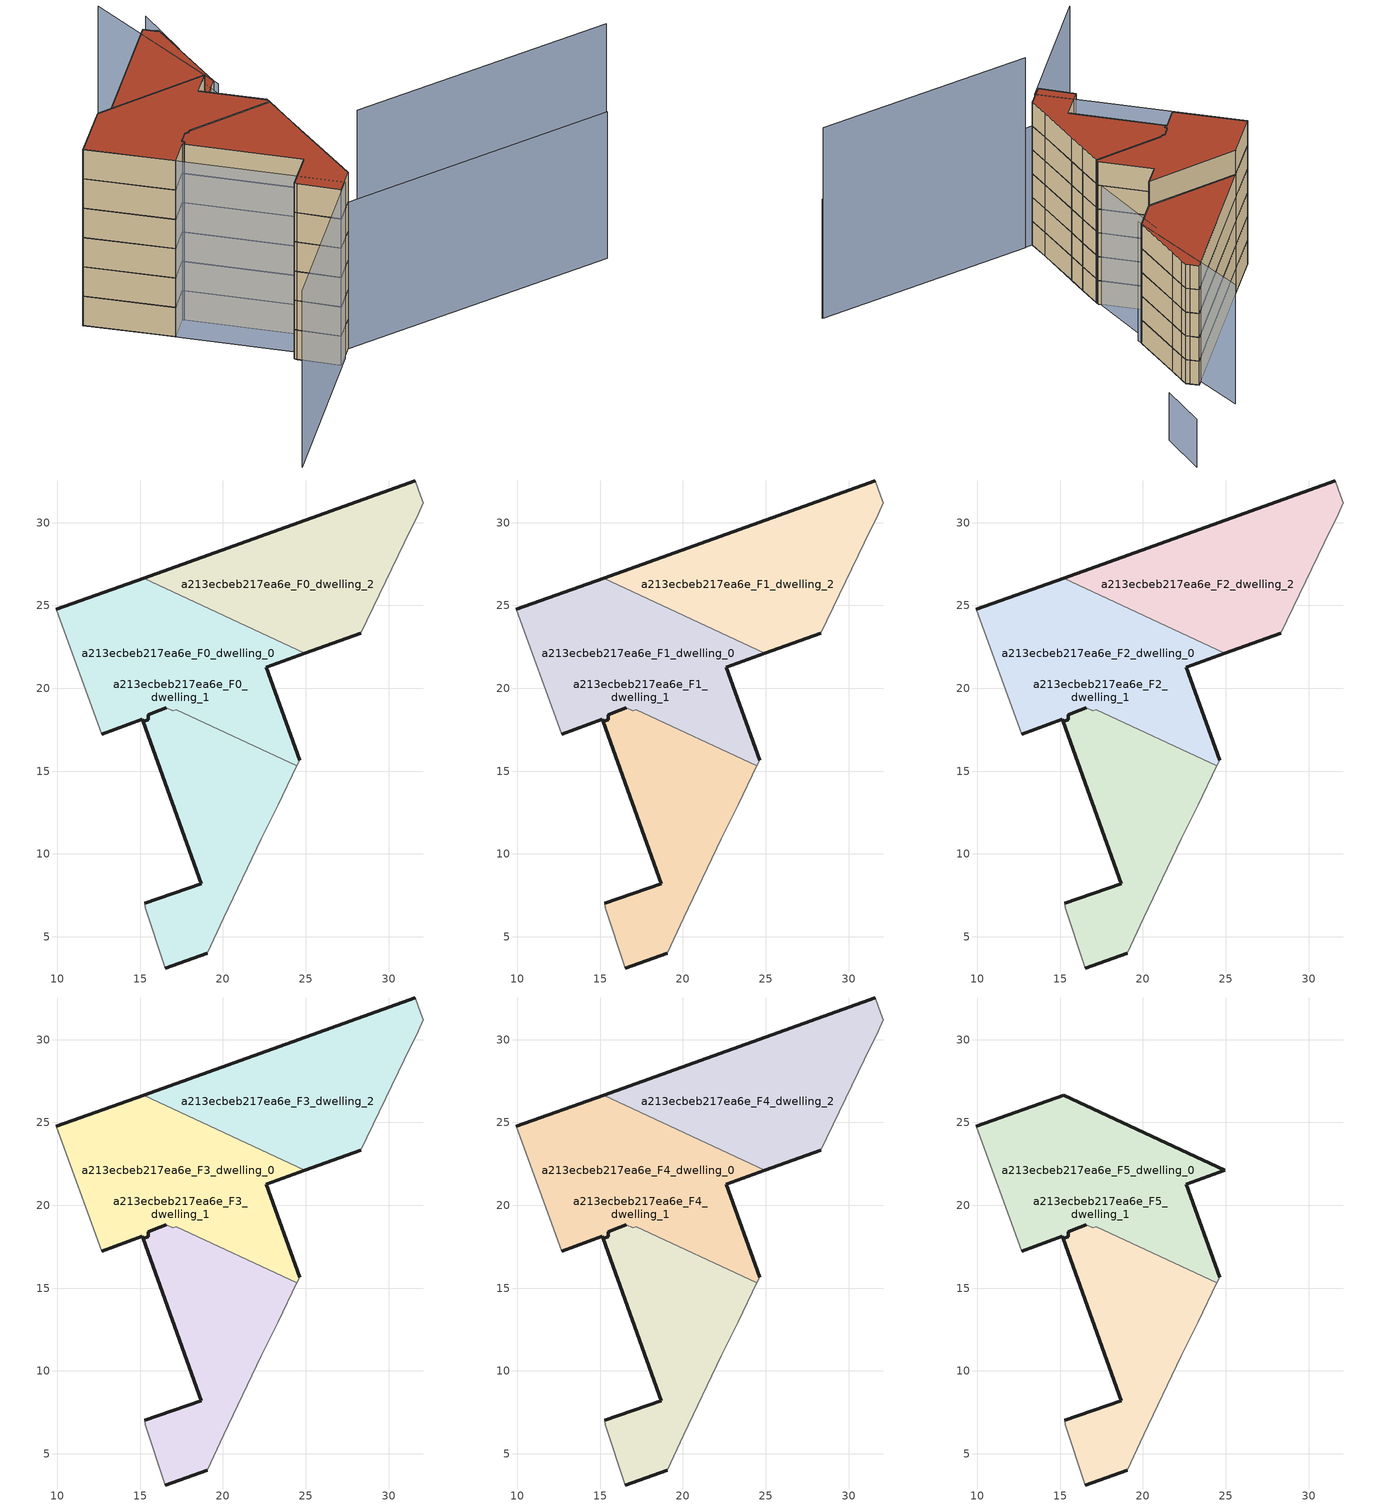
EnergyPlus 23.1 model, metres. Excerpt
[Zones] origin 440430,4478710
a213ecbeb217ea6e_F0_dwelling_0
 floor ground (EU_floor_Construction): 20.06,6.16 22.32,10.91 23.35,12.96 24.46,15.31 17.17,18.71 16.98,18.64 16.59,18.82 16.2,18.67 15.58,18.44 15.51,18.41 15.5,18.1 15.32,18.03 15.18,17.98 18.7,8.21 15.27,7.01 15.31,6.75 16.53,3.12 19.05,4 z0; 24.62,15.65 22.61,21.27 24.94,22.11 15.21,26.65 9.93,24.76 12.7,17.23 15.13,18.12 15.18,17.98 15.32,18.03 15.4,18.06 15.5,18.1 15.5,18.41 15.58,18.44 16.2,18.68 16.59,18.82 16.98,18.64 17.17,18.71 24.46,15.31 z0
 wall outside (EU_wall_Construction): 19.05,4 16.53,3.12 / 15.27,7.01 18.7,8.21 15.18,17.98 15.32,18.03 15.5,18.1 15.51,18.41 16.2,18.68 16.59,18.82 z0:3
 wall adiabatic (EU_wall_Construction): 24.46,15.31 23.35,12.96 22.32,10.91 20.06,6.16 19.05,4 / 16.53,3.12 15.31,6.75 15.27,7.01 z0:3
 wall to a213ecbeb217ea6e_F0_dwelling_1 (EU_wall_Construction): 16.59,18.82 16.98,18.64 17.17,18.71 24.46,15.31 z0:3
a213ecbeb217ea6e_F0_dwelling_1
 floor ground (EU_floor_Construction): 20.06,6.16 22.32,10.91 23.35,12.96 24.46,15.31 17.17,18.71 16.98,18.64 16.59,18.82 16.2,18.67 15.58,18.44 15.51,18.41 15.5,18.1 15.32,18.03 15.18,17.98 18.7,8.21 15.27,7.01 15.31,6.75 16.53,3.12 19.05,4 z0; 24.62,15.65 22.61,21.27 24.94,22.11 15.21,26.65 9.93,24.76 12.7,17.23 15.13,18.12 15.18,17.98 15.32,18.03 15.4,18.06 15.5,18.1 15.5,18.41 15.58,18.44 16.2,18.68 16.59,18.82 16.98,18.64 17.17,18.71 24.46,15.31 z0
 wall outside (EU_wall_Construction): 9.93,24.76 15.21,26.65 / 24.94,22.11 22.61,21.27 24.62,15.65 / 16.59,18.82 16.2,18.67 15.5,18.41 15.5,18.1 15.32,18.03 15.18,17.98 15.13,18.12 12.7,17.23 z0:3
 wall adiabatic (EU_wall_Construction): 12.7,17.23 9.93,24.76 / 24.62,15.65 24.46,15.31 z0:3
 wall to a213ecbeb217ea6e_F0_dwelling_2 (EU_wall_Construction): 15.21,26.65 24.94,22.11 z0:3
a213ecbeb217ea6e_F0_dwelling_2
 floor ground (EU_floor_Construction): 28.31,23.32 30.94,28.79 31.78,30.5 32.11,31.19 31.94,31.59 31.6,32.51 15.21,26.65 24.94,22.11 z0
 wall outside (EU_wall_Construction): 28.31,23.32 24.94,22.11 / 15.21,26.65 31.6,32.51 z0:3
 wall adiabatic (EU_wall_Construction): 31.6,32.51 31.94,31.59 32.11,31.19 31.78,30.5 30.94,28.79 28.31,23.32 z0:3
a213ecbeb217ea6e_F1_dwelling_0
 floor outside (EU_floor_Construction): 20.06,6.16 22.32,10.91 23.35,12.96 24.46,15.31 17.17,18.71 16.98,18.64 16.59,18.82 16.2,18.67 15.58,18.44 15.51,18.41 15.5,18.1 15.32,18.03 15.18,17.98 18.7,8.21 15.27,7.01 15.31,6.75 16.53,3.12 19.05,4 z3; 24.62,15.65 22.61,21.27 24.94,22.11 15.21,26.65 9.93,24.76 12.7,17.23 15.13,18.12 15.18,17.98 15.32,18.03 15.4,18.06 15.5,18.1 15.5,18.41 15.58,18.44 16.2,18.68 16.59,18.82 16.98,18.64 17.17,18.71 24.46,15.31 z3
 wall outside (EU_wall_Construction): 19.05,4 16.53,3.12 / 15.27,7.01 18.7,8.21 15.18,17.98 15.32,18.03 15.5,18.1 15.51,18.41 16.2,18.68 16.59,18.82 z3:6
 wall adiabatic (EU_wall_Construction): 24.46,15.31 23.35,12.96 22.32,10.91 20.06,6.16 19.05,4 / 16.53,3.12 15.31,6.75 15.27,7.01 z3:6
 wall to a213ecbeb217ea6e_F1_dwelling_1 (EU_wall_Construction): 16.59,18.82 16.98,18.64 17.17,18.71 24.46,15.31 z3:6
a213ecbeb217ea6e_F1_dwelling_1
 floor to a213ecbeb217ea6e_F0_dwelling_1 (EU_floor_Construction): 20.06,6.16 22.32,10.91 23.35,12.96 24.46,15.31 17.17,18.71 16.98,18.64 16.59,18.82 16.2,18.67 15.51,18.41 15.5,18.1 15.4,18.06 15.32,18.03 15.18,17.98 18.7,8.21 15.27,7.01 15.31,6.75 16.53,3.12 19.05,4 z3; 24.62,15.65 22.61,21.27 24.94,22.11 15.21,26.65 9.93,24.76 12.7,17.23 15.13,18.12 15.18,17.98 15.32,18.03 15.4,18.06 15.5,18.1 15.5,18.41 15.58,18.44 16.2,18.68 16.59,18.82 16.98,18.64 17.17,18.71 24.46,15.31 z3
 wall outside (EU_wall_Construction): 9.93,24.76 15.21,26.65 / 24.94,22.11 22.61,21.27 24.62,15.65 / 16.59,18.82 16.2,18.67 15.5,18.41 15.5,18.1 15.32,18.03 15.18,17.98 15.13,18.12 12.7,17.23 z3:6
 wall adiabatic (EU_wall_Construction): 12.7,17.23 9.93,24.76 / 24.62,15.65 24.46,15.31 z3:6
 wall to a213ecbeb217ea6e_F1_dwelling_2 (EU_wall_Construction): 15.21,26.65 24.94,22.11 z3:6
a213ecbeb217ea6e_F1_dwelling_2
 floor to a213ecbeb217ea6e_F0_dwelling_2 (EU_floor_Construction): 28.31,23.32 30.94,28.79 31.78,30.5 32.11,31.19 31.94,31.59 31.6,32.51 15.21,26.65 24.94,22.11 z3
 wall outside (EU_wall_Construction): 28.31,23.32 24.94,22.11 / 15.21,26.65 31.6,32.51 z3:6
 wall adiabatic (EU_wall_Construction): 31.6,32.51 31.94,31.59 32.11,31.19 31.78,30.5 30.94,28.79 28.31,23.32 z3:6
a213ecbeb217ea6e_F2_dwelling_0
 floor outside (EU_floor_Construction): 20.06,6.16 22.32,10.91 23.35,12.96 24.46,15.31 17.17,18.71 16.98,18.64 16.59,18.82 16.2,18.67 15.58,18.44 15.51,18.41 15.5,18.1 15.32,18.03 15.18,17.98 18.7,8.21 15.27,7.01 15.31,6.75 16.53,3.12 19.05,4 z6; 24.62,15.65 22.61,21.27 24.94,22.11 15.21,26.65 9.93,24.76 12.7,17.23 15.13,18.12 15.18,17.98 15.32,18.03 15.4,18.06 15.5,18.1 15.5,18.41 15.58,18.44 16.2,18.68 16.59,18.82 16.98,18.64 17.17,18.71 24.46,15.31 z6
 wall outside (EU_wall_Construction): 19.05,4 16.53,3.12 / 15.27,7.01 18.7,8.21 15.18,17.98 15.32,18.03 15.5,18.1 15.51,18.41 16.2,18.68 16.59,18.82 z6:9
 wall adiabatic (EU_wall_Construction): 24.46,15.31 23.35,12.96 22.32,10.91 20.06,6.16 19.05,4 / 16.53,3.12 15.31,6.75 15.27,7.01 z6:9
 wall to a213ecbeb217ea6e_F2_dwelling_1 (EU_wall_Construction): 16.59,18.82 16.98,18.64 17.17,18.71 24.46,15.31 z6:9
a213ecbeb217ea6e_F2_dwelling_1
 floor to a213ecbeb217ea6e_F1_dwelling_1 (EU_floor_Construction): 20.06,6.16 22.32,10.91 23.35,12.96 24.46,15.31 17.17,18.71 16.98,18.64 16.59,18.82 16.2,18.67 15.51,18.41 15.5,18.1 15.4,18.06 15.32,18.03 15.18,17.98 18.7,8.21 15.27,7.01 15.31,6.75 16.53,3.12 19.05,4 z6; 24.62,15.65 22.61,21.27 24.94,22.11 15.21,26.65 9.93,24.76 12.7,17.23 15.13,18.12 15.18,17.98 15.32,18.03 15.4,18.06 15.5,18.1 15.5,18.41 15.58,18.44 16.2,18.68 16.59,18.82 16.98,18.64 17.17,18.71 24.46,15.31 z6
 wall outside (EU_wall_Construction): 9.93,24.76 15.21,26.65 / 24.94,22.11 22.61,21.27 24.62,15.65 / 16.59,18.82 16.2,18.67 15.5,18.41 15.5,18.1 15.32,18.03 15.18,17.98 15.13,18.12 12.7,17.23 z6:9
 wall adiabatic (EU_wall_Construction): 12.7,17.23 9.93,24.76 / 24.62,15.65 24.46,15.31 z6:9
 wall to a213ecbeb217ea6e_F2_dwelling_2 (EU_wall_Construction): 15.21,26.65 24.94,22.11 z6:9
a213ecbeb217ea6e_F2_dwelling_2
 floor to a213ecbeb217ea6e_F1_dwelling_2 (EU_floor_Construction): 28.31,23.32 30.94,28.79 31.78,30.5 32.11,31.19 31.94,31.59 31.6,32.51 15.21,26.65 24.94,22.11 z6
 wall outside (EU_wall_Construction): 28.31,23.32 24.94,22.11 / 15.21,26.65 31.6,32.51 z6:9
 wall adiabatic (EU_wall_Construction): 31.6,32.51 31.94,31.59 32.11,31.19 31.78,30.5 30.94,28.79 28.31,23.32 z6:9
a213ecbeb217ea6e_F3_dwelling_0
 floor outside (EU_floor_Construction): 20.06,6.16 22.32,10.91 23.35,12.96 24.46,15.31 17.17,18.71 16.98,18.64 16.59,18.82 16.2,18.67 15.58,18.44 15.51,18.41 15.5,18.1 15.32,18.03 15.18,17.98 18.7,8.21 15.27,7.01 15.31,6.75 16.53,3.12 19.05,4 z9; 24.62,15.65 22.61,21.27 24.94,22.11 15.21,26.65 9.93,24.76 12.7,17.23 15.13,18.12 15.18,17.98 15.32,18.03 15.4,18.06 15.5,18.1 15.5,18.41 15.58,18.44 16.2,18.68 16.59,18.82 16.98,18.64 17.17,18.71 24.46,15.31 z9
 wall outside (EU_wall_Construction): 19.05,4 16.53,3.12 / 15.27,7.01 18.7,8.21 15.18,17.98 15.32,18.03 15.5,18.1 15.51,18.41 16.2,18.68 16.59,18.82 z9:12
 wall adiabatic (EU_wall_Construction): 24.46,15.31 23.35,12.96 22.32,10.91 20.06,6.16 19.05,4 / 16.53,3.12 15.31,6.75 15.27,7.01 z9:12
 wall to a213ecbeb217ea6e_F3_dwelling_1 (EU_wall_Construction): 16.59,18.82 16.98,18.64 17.17,18.71 24.46,15.31 z9:12
a213ecbeb217ea6e_F3_dwelling_1
 floor to a213ecbeb217ea6e_F2_dwelling_1 (EU_floor_Construction): 20.06,6.16 22.32,10.91 23.35,12.96 24.46,15.31 17.17,18.71 16.98,18.64 16.59,18.82 16.2,18.67 15.51,18.41 15.5,18.1 15.4,18.06 15.32,18.03 15.18,17.98 18.7,8.21 15.27,7.01 15.31,6.75 16.53,3.12 19.05,4 z9; 24.62,15.65 22.61,21.27 24.94,22.11 15.21,26.65 9.93,24.76 12.7,17.23 15.13,18.12 15.18,17.98 15.32,18.03 15.4,18.06 15.5,18.1 15.5,18.41 15.58,18.44 16.2,18.68 16.59,18.82 16.98,18.64 17.17,18.71 24.46,15.31 z9
 wall outside (EU_wall_Construction): 9.93,24.76 15.21,26.65 / 24.94,22.11 22.61,21.27 24.62,15.65 / 16.59,18.82 16.2,18.67 15.5,18.41 15.5,18.1 15.32,18.03 15.18,17.98 15.13,18.12 12.7,17.23 z9:12
 wall adiabatic (EU_wall_Construction): 12.7,17.23 9.93,24.76 / 24.62,15.65 24.46,15.31 z9:12
 wall to a213ecbeb217ea6e_F3_dwelling_2 (EU_wall_Construction): 15.21,26.65 24.94,22.11 z9:12
a213ecbeb217ea6e_F3_dwelling_2
 floor to a213ecbeb217ea6e_F2_dwelling_2 (EU_floor_Construction): 28.31,23.32 30.94,28.79 31.78,30.5 32.11,31.19 31.94,31.59 31.6,32.51 15.21,26.65 24.94,22.11 z9
 wall outside (EU_wall_Construction): 28.31,23.32 24.94,22.11 / 15.21,26.65 31.6,32.51 z9:12
 wall adiabatic (EU_wall_Construction): 31.6,32.51 31.94,31.59 32.11,31.19 31.78,30.5 30.94,28.79 28.31,23.32 z9:12
a213ecbeb217ea6e_F4_dwelling_0
 floor outside (EU_floor_Construction): 20.06,6.16 22.32,10.91 23.35,12.96 24.46,15.31 17.17,18.71 16.98,18.64 16.59,18.82 16.2,18.67 15.58,18.44 15.51,18.41 15.5,18.1 15.32,18.03 15.18,17.98 18.7,8.21 15.27,7.01 15.31,6.75 16.53,3.12 19.05,4 z12; 24.62,15.65 22.61,21.27 24.94,22.11 15.21,26.65 9.93,24.76 12.7,17.23 15.13,18.12 15.18,17.98 15.32,18.03 15.4,18.06 15.5,18.1 15.5,18.41 15.58,18.44 16.2,18.68 16.59,18.82 16.98,18.64 17.17,18.71 24.46,15.31 z12
 wall outside (EU_wall_Construction): 19.05,4 16.53,3.12 / 15.27,7.01 18.7,8.21 15.18,17.98 15.32,18.03 15.5,18.1 15.51,18.41 16.2,18.68 16.59,18.82 z12:15
 wall adiabatic (EU_wall_Construction): 24.46,15.31 23.35,12.96 22.32,10.91 20.06,6.16 19.05,4 / 16.53,3.12 15.31,6.75 15.27,7.01 z12:15
 wall to a213ecbeb217ea6e_F4_dwelling_1 (EU_wall_Construction): 16.59,18.82 16.98,18.64 17.17,18.71 24.46,15.31 z12:15
a213ecbeb217ea6e_F4_dwelling_1
 floor to a213ecbeb217ea6e_F3_dwelling_1 (EU_floor_Construction): 20.06,6.16 22.32,10.91 23.35,12.96 24.46,15.31 17.17,18.71 16.98,18.64 16.59,18.82 16.2,18.67 15.51,18.41 15.5,18.1 15.4,18.06 15.32,18.03 15.18,17.98 18.7,8.21 15.27,7.01 15.31,6.75 16.53,3.12 19.05,4 z12; 24.62,15.65 22.61,21.27 24.94,22.11 15.21,26.65 9.93,24.76 12.7,17.23 15.13,18.12 15.18,17.98 15.32,18.03 15.4,18.06 15.5,18.1 15.5,18.41 15.58,18.44 16.2,18.68 16.59,18.82 16.98,18.64 17.17,18.71 24.46,15.31 z12
 wall outside (EU_wall_Construction): 9.93,24.76 15.21,26.65 / 24.94,22.11 22.61,21.27 24.62,15.65 / 16.59,18.82 16.2,18.67 15.5,18.41 15.5,18.1 15.32,18.03 15.18,17.98 15.13,18.12 12.7,17.23 z12:15
 wall adiabatic (EU_wall_Construction): 12.7,17.23 9.93,24.76 / 24.62,15.65 24.46,15.31 z12:15
 wall to a213ecbeb217ea6e_F4_dwelling_2 (EU_wall_Construction): 15.21,26.65 24.94,22.11 z12:15
a213ecbeb217ea6e_F4_dwelling_2
 floor to a213ecbeb217ea6e_F3_dwelling_2 (EU_floor_Construction): 28.31,23.32 30.94,28.79 31.78,30.5 32.11,31.19 31.94,31.59 31.6,32.51 15.21,26.65 24.94,22.11 z12
 wall outside (EU_wall_Construction): 28.31,23.32 24.94,22.11 / 15.21,26.65 31.6,32.51 z12:15
 wall adiabatic (EU_wall_Construction): 31.6,32.51 31.94,31.59 32.11,31.19 31.78,30.5 30.94,28.79 28.31,23.32 z12:15
 roof outside (EU_roof_Construction): 31.6,32.51 31.94,31.59 32.11,31.19 31.78,30.5 30.94,28.79 28.31,23.32 24.94,22.11 15.21,26.65 z15
a213ecbeb217ea6e_F5_dwelling_0
 floor outside (EU_floor_Construction): 20.06,6.16 22.32,10.91 23.35,12.96 24.46,15.31 17.17,18.71 16.98,18.64 16.59,18.82 16.2,18.67 15.58,18.44 15.51,18.41 15.5,18.1 15.32,18.03 15.18,17.98 18.7,8.21 15.27,7.01 15.31,6.75 16.53,3.12 19.05,4 z15; 24.62,15.65 22.61,21.27 24.94,22.11 15.21,26.65 9.93,24.76 12.7,17.23 15.13,18.12 15.18,17.98 15.32,18.03 15.4,18.06 15.5,18.1 15.5,18.41 15.58,18.44 16.2,18.68 16.59,18.82 16.98,18.64 17.17,18.71 24.46,15.31 z15
 wall outside (EU_wall_Construction): 19.05,4 16.53,3.12 / 15.27,7.01 18.7,8.21 15.18,17.98 15.32,18.03 15.5,18.1 15.51,18.41 16.2,18.68 16.59,18.82 z15:18
 wall adiabatic (EU_wall_Construction): 24.46,15.31 23.35,12.96 22.32,10.91 20.06,6.16 19.05,4 / 16.53,3.12 15.31,6.75 15.27,7.01 z15:18
 wall to a213ecbeb217ea6e_F5_dwelling_1 (EU_wall_Construction): 16.59,18.82 16.98,18.64 17.17,18.71 24.46,15.31 z15:18
 roof outside (EU_roof_Construction): 24.94,22.11 22.61,21.27 24.62,15.65 24.46,15.31 17.17,18.71 16.98,18.64 16.59,18.82 16.2,18.68 15.58,18.44 15.5,18.41 15.5,18.1 15.4,18.06 15.32,18.03 15.18,17.98 15.13,18.12 12.7,17.23 9.93,24.76 15.21,26.65 z18; 24.46,15.31 23.35,12.96 22.32,10.91 20.06,6.16 19.05,4 16.53,3.12 15.31,6.75 15.27,7.01 18.7,8.21 15.18,17.98 15.32,18.03 15.4,18.06 15.5,18.1 15.51,18.41 16.2,18.67 16.59,18.82 16.98,18.64 17.17,18.71 z18
a213ecbeb217ea6e_F5_dwelling_1
 floor to a213ecbeb217ea6e_F4_dwelling_1 (EU_floor_Construction): 20.06,6.16 22.32,10.91 23.35,12.96 24.46,15.31 17.17,18.71 16.98,18.64 16.59,18.82 16.2,18.67 15.51,18.41 15.5,18.1 15.4,18.06 15.32,18.03 15.18,17.98 18.7,8.21 15.27,7.01 15.31,6.75 16.53,3.12 19.05,4 z15; 24.62,15.65 22.61,21.27 24.94,22.11 15.21,26.65 9.93,24.76 12.7,17.23 15.13,18.12 15.18,17.98 15.32,18.03 15.4,18.06 15.5,18.1 15.5,18.41 15.58,18.44 16.2,18.68 16.59,18.82 16.98,18.64 17.17,18.71 24.46,15.31 z15
 wall outside (EU_wall_Construction): 9.93,24.76 15.21,26.65 24.94,22.11 22.61,21.27 24.62,15.65 / 16.59,18.82 16.2,18.67 15.5,18.41 15.5,18.1 15.32,18.03 15.18,17.98 15.13,18.12 12.7,17.23 z15:18
 wall adiabatic (EU_wall_Construction): 12.7,17.23 9.93,24.76 / 24.62,15.65 24.46,15.31 z15:18
 roof outside (EU_roof_Construction): 24.94,22.11 22.61,21.27 24.62,15.65 24.46,15.31 17.17,18.71 16.98,18.64 16.59,18.82 16.2,18.68 15.58,18.44 15.5,18.41 15.5,18.1 15.4,18.06 15.32,18.03 15.18,17.98 15.13,18.12 12.7,17.23 9.93,24.76 15.21,26.65 z18; 24.46,15.31 23.35,12.96 22.32,10.91 20.06,6.16 19.05,4 16.53,3.12 15.31,6.75 15.27,7.01 18.7,8.21 15.18,17.98 15.32,18.03 15.4,18.06 15.5,18.1 15.51,18.41 16.2,18.67 16.59,18.82 16.98,18.64 17.17,18.71 z18
shading: 19.89,3.66 42.12,-7.17 z0:24; 9.98,24.78 17.68,3.43 / 17.68,3.43 1.96,-2.24 z0:18; 42.17,-7.22 18.98,3.98 / 18.98,3.98 24.21,14.81 / 23.34,12.94 28.02,24.99 / 28.06,22.75 32.51,37.55 z0:15; 41.88,35.38 44.5,40.41 z0:6
[Building]
EU S2 Campaign: North Axis=0; Terrain=City; Solar Distribution=FullExterior
[Site:Location]
Madrid: Latitude=40.5; Longitude=-3.5; Time Zone=1; Elevation=609
[SizingPeriod:WeatherFileDays]
AnnualSizingPeriod: Begin Month=1; Begin Day of Month=1; End Month=12; End Day of Month=31; Day of Week for Start Day=Monday; Use Weather File Daylight Saving Period=No; Use Weather File Rain and Snow Indicators=No
[MATERIAL]
EU_InternalMass_Material: Roughness=MediumRough; Thickness=0.1; Conductivity=1; Density=1800; Specific Heat=900; Thermal Absorptance=0.9; Solar Absorptance=0.7; Visible Absorptance=0.7
[MATERIAL:NOMASS] Roughness=MediumRough; Thermal Absorptance=0.9; Solar Absorptance=0.7; Visible Absorptance=0.7
Name | Thermal Resistance
EU_wall_NoMass | 0.609216
EU_roof_NoMass | 0.513268
EU_floor_NoMass | 0.568163
[CONSTRUCTION]
EU_wall_Construction: EU_wall_NoMass
EU_roof_Construction: EU_roof_NoMass
EU_floor_Construction: EU_floor_NoMass
EU_InternalMass_Construction: EU_InternalMass_Material
[ZONE] Type=1; Multiplier=1; Ceiling Height=autocalculate; Floor Area=autocalculate; Part of Total Floor Area=Yes
Name | Volume
a213ecbeb217ea6e_F0_dwelling_0; a213ecbeb217ea6e_F1_dwelling_0; a213ecbeb217ea6e_F2_dwelling_0; a213ecbeb217ea6e_F3_dwelling_0; a213ecbeb217ea6e_F4_dwelling_0; a213ecbeb217ea6e_F5_dwelling_0; a213ecbeb217ea6e_F0_dwelling_1 | 502.094
a213ecbeb217ea6e_F1_dwelling_1; a213ecbeb217ea6e_F2_dwelling_1; a213ecbeb217ea6e_F3_dwelling_1; a213ecbeb217ea6e_F4_dwelling_1; a213ecbeb217ea6e_F5_dwelling_1 | 502.103
a213ecbeb217ea6e_F0_dwelling_2 | 251.056
a213ecbeb217ea6e_F1_dwelling_2; a213ecbeb217ea6e_F2_dwelling_2; a213ecbeb217ea6e_F3_dwelling_2; a213ecbeb217ea6e_F4_dwelling_2 | 251.055
[INTERNALMASS] Construction=EU_InternalMass_Construction
Name | Zone or ZoneList | Surface Area
a213ecbeb217ea6e_F0_dwelling_0_EU_InternalMass | a213ecbeb217ea6e_F0_dwelling_0 | 73.298
a213ecbeb217ea6e_F0_dwelling_1_EU_InternalMass | a213ecbeb217ea6e_F0_dwelling_1 | 94.0712
a213ecbeb217ea6e_F0_dwelling_2_EU_InternalMass | a213ecbeb217ea6e_F0_dwelling_2 | 83.6851
a213ecbeb217ea6e_F1_dwelling_0_EU_InternalMass | a213ecbeb217ea6e_F1_dwelling_0 | 73.298
a213ecbeb217ea6e_F1_dwelling_1_EU_InternalMass | a213ecbeb217ea6e_F1_dwelling_1 | 94.0712
a213ecbeb217ea6e_F1_dwelling_2_EU_InternalMass | a213ecbeb217ea6e_F1_dwelling_2 | 83.6851
a213ecbeb217ea6e_F2_dwelling_0_EU_InternalMass | a213ecbeb217ea6e_F2_dwelling_0 | 73.298
a213ecbeb217ea6e_F2_dwelling_1_EU_InternalMass | a213ecbeb217ea6e_F2_dwelling_1 | 94.0712
a213ecbeb217ea6e_F2_dwelling_2_EU_InternalMass | a213ecbeb217ea6e_F2_dwelling_2 | 83.6851
a213ecbeb217ea6e_F3_dwelling_0_EU_InternalMass | a213ecbeb217ea6e_F3_dwelling_0 | 73.298
a213ecbeb217ea6e_F3_dwelling_1_EU_InternalMass | a213ecbeb217ea6e_F3_dwelling_1 | 94.0712
a213ecbeb217ea6e_F3_dwelling_2_EU_InternalMass | a213ecbeb217ea6e_F3_dwelling_2 | 83.6851
a213ecbeb217ea6e_F4_dwelling_0_EU_InternalMass | a213ecbeb217ea6e_F4_dwelling_0 | 73.298
a213ecbeb217ea6e_F4_dwelling_1_EU_InternalMass | a213ecbeb217ea6e_F4_dwelling_1 | 94.0712
a213ecbeb217ea6e_F4_dwelling_2_EU_InternalMass | a213ecbeb217ea6e_F4_dwelling_2 | 83.6851
a213ecbeb217ea6e_F5_dwelling_0_EU_InternalMass | a213ecbeb217ea6e_F5_dwelling_0 | 125.53
a213ecbeb217ea6e_F5_dwelling_1_EU_InternalMass | a213ecbeb217ea6e_F5_dwelling_1 | 125.524
[OTHEREQUIPMENT] Fuel Type=Electricity; Design Level Calculation Method=Watts/Area; Power per Zone Floor Area=1; Fraction Latent=0; Fraction Radiant=0; Fraction Lost=0; Carbon Dioxide Generation Rate=0; EndUse Subcategory=EU_Step8_InternalGains
Name | Zone or ZoneList or Space or SpaceList | Schedule
EU_Step8_InternalGain_a213ecbeb217ea6e_F0_dwelling_0_f000 | a213ecbeb217ea6e_F0_dwelling_0 | EU_Step8_GainSchedule_a213ecbeb217ea6e_F0_dwelling_0_f000
EU_Step8_InternalGain_a213ecbeb217ea6e_F0_dwelling_1_f000 | a213ecbeb217ea6e_F0_dwelling_1 | EU_Step8_GainSchedule_a213ecbeb217ea6e_F0_dwelling_1_f000
EU_Step8_InternalGain_a213ecbeb217ea6e_F0_dwelling_2_f000 | a213ecbeb217ea6e_F0_dwelling_2 | EU_Step8_GainSchedule_a213ecbeb217ea6e_F0_dwelling_2_f000
EU_Step8_InternalGain_a213ecbeb217ea6e_F1_dwelling_0_f000 | a213ecbeb217ea6e_F1_dwelling_0 | EU_Step8_GainSchedule_a213ecbeb217ea6e_F1_dwelling_0_f000
EU_Step8_InternalGain_a213ecbeb217ea6e_F1_dwelling_1_f000 | a213ecbeb217ea6e_F1_dwelling_1 | EU_Step8_GainSchedule_a213ecbeb217ea6e_F1_dwelling_1_f000
EU_Step8_InternalGain_a213ecbeb217ea6e_F1_dwelling_2_f000 | a213ecbeb217ea6e_F1_dwelling_2 | EU_Step8_GainSchedule_a213ecbeb217ea6e_F1_dwelling_2_f000
EU_Step8_InternalGain_a213ecbeb217ea6e_F2_dwelling_0_f000 | a213ecbeb217ea6e_F2_dwelling_0 | EU_Step8_GainSchedule_a213ecbeb217ea6e_F2_dwelling_0_f000
EU_Step8_InternalGain_a213ecbeb217ea6e_F2_dwelling_1_f000 | a213ecbeb217ea6e_F2_dwelling_1 | EU_Step8_GainSchedule_a213ecbeb217ea6e_F2_dwelling_1_f000
EU_Step8_InternalGain_a213ecbeb217ea6e_F2_dwelling_2_f000 | a213ecbeb217ea6e_F2_dwelling_2 | EU_Step8_GainSchedule_a213ecbeb217ea6e_F2_dwelling_2_f000
EU_Step8_InternalGain_a213ecbeb217ea6e_F3_dwelling_0_f000 | a213ecbeb217ea6e_F3_dwelling_0 | EU_Step8_GainSchedule_a213ecbeb217ea6e_F3_dwelling_0_f000
EU_Step8_InternalGain_a213ecbeb217ea6e_F3_dwelling_1_f000 | a213ecbeb217ea6e_F3_dwelling_1 | EU_Step8_GainSchedule_a213ecbeb217ea6e_F3_dwelling_1_f000
EU_Step8_InternalGain_a213ecbeb217ea6e_F3_dwelling_2_f000 | a213ecbeb217ea6e_F3_dwelling_2 | EU_Step8_GainSchedule_a213ecbeb217ea6e_F3_dwelling_2_f000
EU_Step8_InternalGain_a213ecbeb217ea6e_F4_dwelling_0_f000 | a213ecbeb217ea6e_F4_dwelling_0 | EU_Step8_GainSchedule_a213ecbeb217ea6e_F4_dwelling_0_f000
EU_Step8_InternalGain_a213ecbeb217ea6e_F4_dwelling_1_f000 | a213ecbeb217ea6e_F4_dwelling_1 | EU_Step8_GainSchedule_a213ecbeb217ea6e_F4_dwelling_1_f000
EU_Step8_InternalGain_a213ecbeb217ea6e_F4_dwelling_2_f000 | a213ecbeb217ea6e_F4_dwelling_2 | EU_Step8_GainSchedule_a213ecbeb217ea6e_F4_dwelling_2_f000
EU_Step8_InternalGain_a213ecbeb217ea6e_F5_dwelling_0_f000 | a213ecbeb217ea6e_F5_dwelling_0 | EU_Step8_GainSchedule_a213ecbeb217ea6e_F5_dwelling_0_f000
EU_Step8_InternalGain_a213ecbeb217ea6e_F5_dwelling_1_f000 | a213ecbeb217ea6e_F5_dwelling_1 | EU_Step8_GainSchedule_a213ecbeb217ea6e_F5_dwelling_1_f000
[ZONEVENTILATION:DESIGNFLOWRATE] Schedule=EU_AlwaysOn; Design Flow Rate Calculation Method=AirChanges/Hour; Air Changes per Hour=0.752966; Ventilation Type=Natural; Fan Pressure Rise=0; Fan Total Efficiency=1; Constant Term Coefficient=1; Temperature Term Coefficient=0; Velocity Term Coefficient=0; Velocity Squared Term Coefficient=0; Minimum Indoor Temperature=-100; Maximum Indoor Temperature=100; Delta Temperature=-100; Minimum Outdoor Temperature=-100; Maximum Outdoor Temperature=100; Maximum Wind Speed=40
Name | Zone or ZoneList or Space or SpaceList
EU_ConstantAir_a213ecbeb217ea6e_F0_dwelling_0 | a213ecbeb217ea6e_F0_dwelling_0
EU_ConstantAir_a213ecbeb217ea6e_F0_dwelling_1 | a213ecbeb217ea6e_F0_dwelling_1
EU_ConstantAir_a213ecbeb217ea6e_F0_dwelling_2 | a213ecbeb217ea6e_F0_dwelling_2
EU_ConstantAir_a213ecbeb217ea6e_F1_dwelling_0 | a213ecbeb217ea6e_F1_dwelling_0
EU_ConstantAir_a213ecbeb217ea6e_F1_dwelling_1 | a213ecbeb217ea6e_F1_dwelling_1
EU_ConstantAir_a213ecbeb217ea6e_F1_dwelling_2 | a213ecbeb217ea6e_F1_dwelling_2
EU_ConstantAir_a213ecbeb217ea6e_F2_dwelling_0 | a213ecbeb217ea6e_F2_dwelling_0
EU_ConstantAir_a213ecbeb217ea6e_F2_dwelling_1 | a213ecbeb217ea6e_F2_dwelling_1
EU_ConstantAir_a213ecbeb217ea6e_F2_dwelling_2 | a213ecbeb217ea6e_F2_dwelling_2
EU_ConstantAir_a213ecbeb217ea6e_F3_dwelling_0 | a213ecbeb217ea6e_F3_dwelling_0
EU_ConstantAir_a213ecbeb217ea6e_F3_dwelling_1 | a213ecbeb217ea6e_F3_dwelling_1
EU_ConstantAir_a213ecbeb217ea6e_F3_dwelling_2 | a213ecbeb217ea6e_F3_dwelling_2
EU_ConstantAir_a213ecbeb217ea6e_F4_dwelling_0 | a213ecbeb217ea6e_F4_dwelling_0
EU_ConstantAir_a213ecbeb217ea6e_F4_dwelling_1 | a213ecbeb217ea6e_F4_dwelling_1
EU_ConstantAir_a213ecbeb217ea6e_F4_dwelling_2 | a213ecbeb217ea6e_F4_dwelling_2
EU_ConstantAir_a213ecbeb217ea6e_F5_dwelling_0 | a213ecbeb217ea6e_F5_dwelling_0
EU_ConstantAir_a213ecbeb217ea6e_F5_dwelling_1 | a213ecbeb217ea6e_F5_dwelling_1
[HVACTEMPLATE:THERMOSTAT] Constant Heating Setpoint=20; Constant Cooling Setpoint=50
EU_HeatOnly_a213ecbeb217ea6e_F0_dwelling_0; EU_HeatOnly_a213ecbeb217ea6e_F0_dwelling_1; EU_HeatOnly_a213ecbeb217ea6e_F0_dwelling_2; EU_HeatOnly_a213ecbeb217ea6e_F1_dwelling_0; EU_HeatOnly_a213ecbeb217ea6e_F1_dwelling_1; EU_HeatOnly_a213ecbeb217ea6e_F1_dwelling_2; EU_HeatOnly_a213ecbeb217ea6e_F2_dwelling_0; EU_HeatOnly_a213ecbeb217ea6e_F2_dwelling_1; EU_HeatOnly_a213ecbeb217ea6e_F2_dwelling_2; EU_HeatOnly_a213ecbeb217ea6e_F3_dwelling_0; EU_HeatOnly_a213ecbeb217ea6e_F3_dwelling_1; EU_HeatOnly_a213ecbeb217ea6e_F3_dwelling_2; EU_HeatOnly_a213ecbeb217ea6e_F4_dwelling_0; EU_HeatOnly_a213ecbeb217ea6e_F4_dwelling_1; EU_HeatOnly_a213ecbeb217ea6e_F4_dwelling_2; EU_HeatOnly_a213ecbeb217ea6e_F5_dwelling_0; EU_HeatOnly_a213ecbeb217ea6e_F5_dwelling_1
[HVACTEMPLATE:ZONE:IDEALLOADSAIRSYSTEM] System Availability Schedule=EU_AlwaysOn; Maximum Heating Supply Air Temperature=50; Minimum Cooling Supply Air Temperature=13; Maximum Heating Supply Air Humidity Ratio=0.0156; Minimum Cooling Supply Air Humidity Ratio=0.0077; Heating Limit=NoLimit; Cooling Limit=NoLimit; Heating Availability Schedule=EU_AlwaysOn; Cooling Availability Schedule=EU_CoolingOff; Dehumidification Control Type=ConstantSensibleHeatRatio; Cooling Sensible Heat Ratio=0.7; Dehumidification Setpoint=60; Humidification Control Type=None; Humidification Setpoint=30; Outdoor Air Method=None; Outdoor Air Flow Rate per Person=0.00944; Outdoor Air Flow Rate per Zone Floor Area=0; Outdoor Air Flow Rate per Zone=0; Demand Controlled Ventilation Type=None; Outdoor Air Economizer Type=NoEconomizer; Heat Recovery Type=None; Sensible Heat Recovery Effectiveness=0.7; Latent Heat Recovery Effectiveness=0.65
Name | Template Thermostat
a213ecbeb217ea6e_F0_dwelling_0 | EU_HeatOnly_a213ecbeb217ea6e_F0_dwelling_0
a213ecbeb217ea6e_F0_dwelling_1 | EU_HeatOnly_a213ecbeb217ea6e_F0_dwelling_1
a213ecbeb217ea6e_F0_dwelling_2 | EU_HeatOnly_a213ecbeb217ea6e_F0_dwelling_2
a213ecbeb217ea6e_F1_dwelling_0 | EU_HeatOnly_a213ecbeb217ea6e_F1_dwelling_0
a213ecbeb217ea6e_F1_dwelling_1 | EU_HeatOnly_a213ecbeb217ea6e_F1_dwelling_1
a213ecbeb217ea6e_F1_dwelling_2 | EU_HeatOnly_a213ecbeb217ea6e_F1_dwelling_2
a213ecbeb217ea6e_F2_dwelling_0 | EU_HeatOnly_a213ecbeb217ea6e_F2_dwelling_0
a213ecbeb217ea6e_F2_dwelling_1 | EU_HeatOnly_a213ecbeb217ea6e_F2_dwelling_1
a213ecbeb217ea6e_F2_dwelling_2 | EU_HeatOnly_a213ecbeb217ea6e_F2_dwelling_2
a213ecbeb217ea6e_F3_dwelling_0 | EU_HeatOnly_a213ecbeb217ea6e_F3_dwelling_0
a213ecbeb217ea6e_F3_dwelling_1 | EU_HeatOnly_a213ecbeb217ea6e_F3_dwelling_1
a213ecbeb217ea6e_F3_dwelling_2 | EU_HeatOnly_a213ecbeb217ea6e_F3_dwelling_2
a213ecbeb217ea6e_F4_dwelling_0 | EU_HeatOnly_a213ecbeb217ea6e_F4_dwelling_0
a213ecbeb217ea6e_F4_dwelling_1 | EU_HeatOnly_a213ecbeb217ea6e_F4_dwelling_1
a213ecbeb217ea6e_F4_dwelling_2 | EU_HeatOnly_a213ecbeb217ea6e_F4_dwelling_2
a213ecbeb217ea6e_F5_dwelling_0 | EU_HeatOnly_a213ecbeb217ea6e_F5_dwelling_0
a213ecbeb217ea6e_F5_dwelling_1 | EU_HeatOnly_a213ecbeb217ea6e_F5_dwelling_1
[SIZING:ZONE] Zone Cooling Design Supply Air Temperature Input Method=SupplyAirTemperature; Zone Cooling Design Supply Air Temperature=13; Zone Heating Design Supply Air Temperature Input Method=SupplyAirTemperature; Zone Heating Design Supply Air Temperature=50; Zone Cooling Design Supply Air Humidity Ratio=0.008; Zone Heating Design Supply Air Humidity Ratio=0.008; Cooling Design Air Flow Method=DesignDay; Cooling Design Air Flow Rate=0; Cooling Minimum Air Flow per Zone Floor Area=0.000762; Cooling Minimum Air Flow=0; Cooling Minimum Air Flow Fraction=0.2; Heating Design Air Flow Method=DesignDay; Heating Design Air Flow Rate=0; Heating Maximum Air Flow per Zone Floor Area=0.002032; Heating Maximum Air Flow=0.141576; Heating Maximum Air Flow Fraction=0.3; Account for Dedicated Outdoor Air System=No; Dedicated Outdoor Air System Control Strategy=NeutralSupplyAir; Dedicated Outdoor Air Low Setpoint Temperature for Design=autosize; Dedicated Outdoor Air High Setpoint Temperature for Design=autosize; Zone Load Sizing Method=Sensible Load Only No Latent Load; Zone Latent Cooling Design Supply Air Humidity Ratio Input Method=HumidityRatioDifference; Zone Cooling Design Supply Air Humidity Ratio Difference=0.005; Zone Latent Heating Design Supply Air Humidity Ratio Input Method=HumidityRatioDifference; Zone Humidification Design Supply Air Humidity Ratio Difference=0.005
a213ecbeb217ea6e_F0_dwelling_0; a213ecbeb217ea6e_F0_dwelling_1; a213ecbeb217ea6e_F0_dwelling_2; a213ecbeb217ea6e_F1_dwelling_0; a213ecbeb217ea6e_F1_dwelling_1; a213ecbeb217ea6e_F1_dwelling_2; a213ecbeb217ea6e_F2_dwelling_0; a213ecbeb217ea6e_F2_dwelling_1; a213ecbeb217ea6e_F2_dwelling_2; a213ecbeb217ea6e_F3_dwelling_0; a213ecbeb217ea6e_F3_dwelling_1; a213ecbeb217ea6e_F3_dwelling_2; a213ecbeb217ea6e_F4_dwelling_0; a213ecbeb217ea6e_F4_dwelling_1; a213ecbeb217ea6e_F4_dwelling_2; a213ecbeb217ea6e_F5_dwelling_0; a213ecbeb217ea6e_F5_dwelling_1
[SCHEDULE:CONSTANT]
Name | Hourly Value
EU_AlwaysOn | 1
EU_CoolingOff | 0
[SCHEDULE:FILE] Column Number=1; Rows to Skip at Top=0; Number of Hours of Data=8760; Column Separator=Comma; Interpolate to Timestep=No; Minutes per Item=60; Adjust Schedule for Daylight Savings=Yes
Name | File
EU_Step8_GainSchedule_a213ecbeb217ea6e_F0_dwelling_0_f000 | ../../schedules/a213ecbeb217ea6e/a213ecbeb217ea6e_F0_dwelling_0_f000_gain.csv
EU_Step8_GainSchedule_a213ecbeb217ea6e_F0_dwelling_1_f000 | ../../schedules/a213ecbeb217ea6e/a213ecbeb217ea6e_F0_dwelling_1_f000_gain.csv
EU_Step8_GainSchedule_a213ecbeb217ea6e_F0_dwelling_2_f000 | ../../schedules/a213ecbeb217ea6e/a213ecbeb217ea6e_F0_dwelling_2_f000_gain.csv
EU_Step8_GainSchedule_a213ecbeb217ea6e_F1_dwelling_0_f000 | ../../schedules/a213ecbeb217ea6e/a213ecbeb217ea6e_F1_dwelling_0_f000_gain.csv
EU_Step8_GainSchedule_a213ecbeb217ea6e_F1_dwelling_1_f000 | ../../schedules/a213ecbeb217ea6e/a213ecbeb217ea6e_F1_dwelling_1_f000_gain.csv
EU_Step8_GainSchedule_a213ecbeb217ea6e_F1_dwelling_2_f000 | ../../schedules/a213ecbeb217ea6e/a213ecbeb217ea6e_F1_dwelling_2_f000_gain.csv
EU_Step8_GainSchedule_a213ecbeb217ea6e_F2_dwelling_0_f000 | ../../schedules/a213ecbeb217ea6e/a213ecbeb217ea6e_F2_dwelling_0_f000_gain.csv
EU_Step8_GainSchedule_a213ecbeb217ea6e_F2_dwelling_1_f000 | ../../schedules/a213ecbeb217ea6e/a213ecbeb217ea6e_F2_dwelling_1_f000_gain.csv
EU_Step8_GainSchedule_a213ecbeb217ea6e_F2_dwelling_2_f000 | ../../schedules/a213ecbeb217ea6e/a213ecbeb217ea6e_F2_dwelling_2_f000_gain.csv
EU_Step8_GainSchedule_a213ecbeb217ea6e_F3_dwelling_0_f000 | ../../schedules/a213ecbeb217ea6e/a213ecbeb217ea6e_F3_dwelling_0_f000_gain.csv
EU_Step8_GainSchedule_a213ecbeb217ea6e_F3_dwelling_1_f000 | ../../schedules/a213ecbeb217ea6e/a213ecbeb217ea6e_F3_dwelling_1_f000_gain.csv
EU_Step8_GainSchedule_a213ecbeb217ea6e_F3_dwelling_2_f000 | ../../schedules/a213ecbeb217ea6e/a213ecbeb217ea6e_F3_dwelling_2_f000_gain.csv
EU_Step8_GainSchedule_a213ecbeb217ea6e_F4_dwelling_0_f000 | ../../schedules/a213ecbeb217ea6e/a213ecbeb217ea6e_F4_dwelling_0_f000_gain.csv
EU_Step8_GainSchedule_a213ecbeb217ea6e_F4_dwelling_1_f000 | ../../schedules/a213ecbeb217ea6e/a213ecbeb217ea6e_F4_dwelling_1_f000_gain.csv
EU_Step8_GainSchedule_a213ecbeb217ea6e_F4_dwelling_2_f000 | ../../schedules/a213ecbeb217ea6e/a213ecbeb217ea6e_F4_dwelling_2_f000_gain.csv
EU_Step8_GainSchedule_a213ecbeb217ea6e_F5_dwelling_0_f000 | ../../schedules/a213ecbeb217ea6e/a213ecbeb217ea6e_F5_dwelling_0_f000_gain.csv
EU_Step8_GainSchedule_a213ecbeb217ea6e_F5_dwelling_1_f000 | ../../schedules/a213ecbeb217ea6e/a213ecbeb217ea6e_F5_dwelling_1_f000_gain.csv
